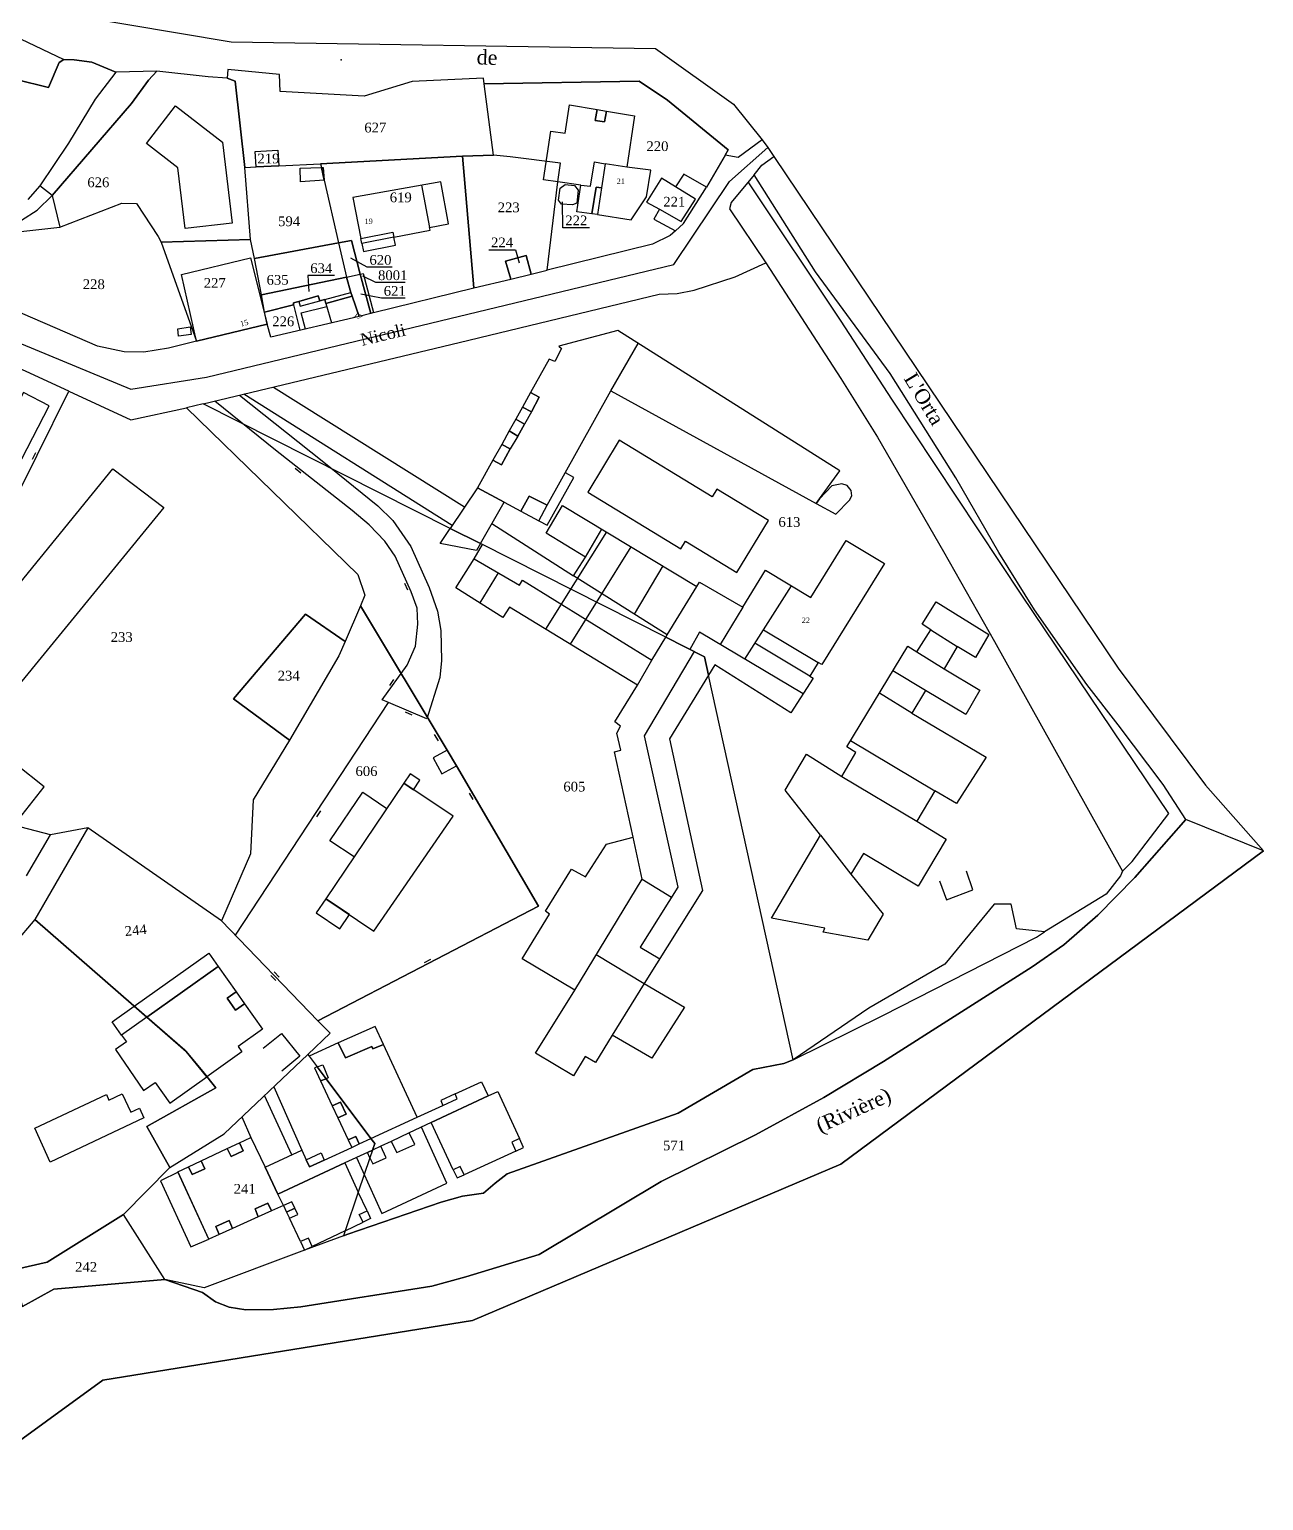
# Model space of a CAD drawing. Extents: x 1207245 to 1207999, y 6153356 to 6154119.
# Drawn here: x 1207745.1 to 1207999, y 6153552.1 to 6153854.7 of the extents above; entities that cross this region are included whole.
import ezdxf

# ---------------------------------------------------------------- set-up
doc = ezdxf.new("R2010")
doc.units = 0
doc.linetypes.add('CONTINU', pattern=[0])
doc.layers.get('0').update_dxf_attribs({"linetype": 'CONTINU'})
for name, color, linetype in [('1FLECHEFL', 7, 'CONTINU'), ('1LIEUDIT', 7, 'CONTINU'), ('1PARCELLE', 7, 'CONTINU'), ('1SECTION', 7, 'CONTINU'), ('1SUBDSECT', 7, 'CONTINU'), ('1TRONFLUV', 7, 'CONTINU'), ('1TROUPARCELLE', 7, 'CONTINU'), ('1ZONCOMM', 7, 'CONTINU'), ('3BATIDUR', 7, 'CONTINU'), ('3BATILEGER', 7, 'CONTINU'), ('3CHEMIN', 7, 'CONTINU'), ('3FISCLINE', 7, 'CONTINUOUS'), ('3FLECHEPAR', 7, 'CONTINU'), ('3MURMI', 7, 'CONTINU'), ('3MURNONMI', 7, 'CONTINU'), ('3NUMVOIE', 7, 'CONTINU'), ('3PARCELLETEX', 7, 'CONTINU'), ('3TRONFLUVTEX', 7, 'CONTINU'), ('3ZONCOMMTEX', 7, 'CONTINU')]:
    doc.layers.add(name, color=color, linetype=linetype)
doc.styles.get("Standard").update_dxf_attribs({"font": 'Times New Roman'})

# ---------------------------------------------------------------- blocks, each defined once
blk = doc.blocks.new('MURMI')
for p, q in [((-0.75, 0.5), (0.75, 0.5)), ((-0.75, -0.5), (0.75, -0.5))]:
    blk.add_line(p, q)
blk = doc.blocks.new('MURNOMI')
blk.add_line((-0.75, 0.5), (0.75, 0.5))
blk = doc.blocks.new('FLECHRU1')
blk.add_point((0, 0))

msp = doc.modelspace()

# ---------------------------------------------------------------- linework, layer by layer
at = {"layer": '1LIEUDIT'}
msp.add_lwpolyline([(1207743.24, 6153859.34), (1207786.6, 6153852.11), (1207873.92, 6153850.72), (1207889.91, 6153839.25), (1207895.86, 6153831.95), (1207896.98, 6153830.36), (1207898.25, 6153828.54), (1207969.11, 6153723.32), (1207987.05, 6153699.2), (1207999, 6153685.72), (1207912, 6153621.29), (1207836.22, 6153589.14), (1207760.18, 6153576.88), (1207726.14, 6153552.09)], dxfattribs=at)
at = {"layer": '1PARCELLE'}
for points in [[(1207742.37, 6153844.34), (1207748.98, 6153842.73), (1207751.23, 6153847.85), (1207752.18, 6153848.48), (1207754.27, 6153848.4), (1207757.93, 6153847.95), (1207757.93, 6153847.95), (1207762.89, 6153845.87), (1207758.62, 6153840.34), (1207753.14, 6153831.28), (1207747.24, 6153822.49), (1207744.76, 6153819.71)], [(1207740.15, 6153753.93), (1207753.21, 6153780.23), (1207765.92, 6153774.34), (1207777.38, 6153776.85), (1207812.68, 6153742.53), (1207814.06, 6153738.28), (1207813.17, 6153736.08), (1207810.04, 6153728.8), (1207801.86, 6153734.4), (1207787.07, 6153716.97), (1207798.56, 6153708.48), (1207791.09, 6153696.22), (1207790.56, 6153685.08), (1207784.62, 6153671.34), (1207757.12, 6153690.44), (1207749.44, 6153688.99), (1207724.42, 6153695.5)], [(1207744.49, 6153680.6), (1207749.44, 6153688.99), (1207749.44, 6153688.99), (1207724.42, 6153695.5)]]:
    msp.add_lwpolyline(points, dxfattribs=at)
for points in [[(1207772.16, 6153810.91), (1207790.54, 6153811.48), (1207789.41, 6153826.23), (1207787.42, 6153844.04), (1207785.74, 6153844.61), (1207781.89, 6153844.88), (1207771.3, 6153846.04), (1207769.61, 6153844.19), (1207766.11, 6153839.43), (1207749.76, 6153820.53), (1207751.37, 6153813.99), (1207764.11, 6153818.92), (1207767.12, 6153818.84), (1207771.55, 6153812.09), (1207772.16, 6153810.91)], [(1207840.57, 6153828.79), (1207838.67, 6153843.47), (1207838.5, 6153844.65), (1207823.84, 6153843.93), (1207813.97, 6153840.95), (1207796.7, 6153841.87), (1207796.51, 6153845.41), (1207785.94, 6153846.39), (1207785.74, 6153844.61), (1207787.42, 6153844.04), (1207789.41, 6153826.23), (1207791.76, 6153826.39), (1207791.53, 6153829.58), (1207796.21, 6153829.82), (1207796.37, 6153826.58), (1207804.98, 6153827.04), (1207834.22, 6153828.61), (1207840.57, 6153828.79)], [(1207853.78, 6153823.3), (1207854.37, 6153827.14), (1207843.98, 6153828.48), (1207840.57, 6153828.79), (1207838.67, 6153843.47), (1207870.5, 6153844.01), (1207876.38, 6153840.08), (1207888.86, 6153829.89), (1207888.25, 6153828.78), (1207884.38, 6153822.22), (1207879.72, 6153824.91), (1207878.04, 6153822.29), (1207875.14, 6153824.09), (1207872.04, 6153819.16), (1207874.71, 6153817.7), (1207873.53, 6153815.61), (1207878.03, 6153813.25), (1207876.93, 6153812.26), (1207873.28, 6153810.52), (1207851.63, 6153805.13), (1207853.78, 6153823.3)], [(1207796.37, 6153826.58), (1207791.76, 6153826.39), (1207791.53, 6153829.58), (1207796.21, 6153829.82), (1207796.37, 6153826.58)], [(1207791.4, 6153807.57), (1207790.54, 6153811.48), (1207789.41, 6153826.23), (1207791.76, 6153826.39), (1207796.37, 6153826.58), (1207804.98, 6153827.04), (1207805.15, 6153826.27), (1207805.76, 6153823.64), (1207808.7, 6153810.77), (1207791.4, 6153807.57)], [(1207804.98, 6153827.04), (1207805.15, 6153826.27), (1207805.76, 6153823.64), (1207808.7, 6153810.77), (1207811.34, 6153811.23), (1207813.16, 6153804.34), (1207813.72, 6153804.46), (1207815.91, 6153796.43), (1207836.52, 6153801.48), (1207834.22, 6153828.61), (1207804.98, 6153827.04)], [(1207851.63, 6153805.13), (1207853.78, 6153823.3), (1207854.37, 6153827.14), (1207843.98, 6153828.48), (1207840.57, 6153828.79), (1207834.22, 6153828.61), (1207836.52, 6153801.48), (1207844.13, 6153803.28), (1207843.06, 6153807.01), (1207847.28, 6153808.13), (1207848.31, 6153804.31), (1207851.63, 6153805.13)], [(1207809.69, 6153606.57), (1207801.7, 6153603.58), (1207781.03, 6153595.82), (1207772.94, 6153597.54), (1207780.69, 6153594.9), (1207783.34, 6153592.99), (1207786.19, 6153591.9), (1207789.6, 6153591.35), (1207795.33, 6153591.4), (1207800.96, 6153591.94), (1207827.9, 6153596.22), (1207834.86, 6153598.08), (1207849.93, 6153602.72), (1207875.07, 6153617.68), (1207894.5, 6153627.31), (1207908.51, 6153634.96), (1207920.81, 6153642.37), (1207951.36, 6153661.89), (1207957.91, 6153666.38), (1207964.92, 6153672.5), (1207972.48, 6153680.22), (1207983, 6153692.19), (1207978.36, 6153699.37), (1207969.1, 6153711.63), (1207962.61, 6153719.95), (1207951.88, 6153735.28), (1207944.51, 6153747.11), (1207935.7, 6153762.43), (1207922.15, 6153783.88), (1207906.79, 6153804.82), (1207894.21, 6153824.74), (1207889.43, 6153819.07), (1207889.1, 6153817.75), (1207896.59, 6153806.64), (1207912, 6153782.89), (1207919.58, 6153770.81), (1207933.14, 6153747.29), (1207943.67, 6153728.79), (1207969.94, 6153681.57), (1207969.59, 6153680.57), (1207966.6, 6153676.78), (1207953.9, 6153669.07), (1207948.19, 6153669.68), (1207947.09, 6153674.74), (1207943.54, 6153674.73), (1207933.42, 6153662.41), (1207917.79, 6153653.34), (1207902.24, 6153642.71), (1207900.33, 6153642), (1207893.94, 6153640.73), (1207878.56, 6153631.79), (1207843.38, 6153619.26), (1207840.88, 6153617.37), (1207838.53, 6153615.32), (1207834.18, 6153614.71), (1207829.79, 6153613.45), (1207810.57, 6153606.91), (1207809.69, 6153606.57)], [(1207884.38, 6153822.22), (1207879.72, 6153824.91), (1207878.04, 6153822.29), (1207875.14, 6153824.09), (1207872.04, 6153819.16), (1207874.71, 6153817.7), (1207873.53, 6153815.61), (1207878.03, 6153813.25), (1207879.64, 6153814.76), (1207884.38, 6153822.22)], [(1207853.95, 6153819.53), (1207854.25, 6153821.99), (1207855.31, 6153822.75), (1207857.25, 6153822.57), (1207857.97, 6153821.57), (1207857.68, 6153818.95), (1207856.82, 6153818.56), (1207854.58, 6153818.69), (1207853.95, 6153819.53)], [(1207736.98, 6153799.07), (1207739.5, 6153812.43), (1207740.22, 6153812.74), (1207751.37, 6153813.99), (1207764.11, 6153818.92), (1207767.12, 6153818.84), (1207771.55, 6153812.09), (1207772.16, 6153810.91), (1207779.47, 6153790.51), (1207773.71, 6153789.1), (1207768.65, 6153788.29), (1207764.56, 6153788.38), (1207759.1, 6153789.48), (1207736.98, 6153799.07)], [(1207772.16, 6153810.91), (1207779.47, 6153790.51), (1207794.01, 6153794.01), (1207793.48, 6153796.51), (1207792.8, 6153800.04), (1207791.4, 6153807.57), (1207790.54, 6153811.48), (1207772.16, 6153810.91)], [(1207792.8, 6153800.04), (1207791.4, 6153807.57), (1207808.7, 6153810.77), (1207810.31, 6153803.73), (1207792.8, 6153800.04)], [(1207808.7, 6153810.77), (1207810.31, 6153803.73), (1207813.16, 6153804.34), (1207811.34, 6153811.23), (1207808.7, 6153810.77)], [(1207848.31, 6153804.31), (1207847.28, 6153808.13), (1207843.06, 6153807.01), (1207844.13, 6153803.28), (1207848.31, 6153804.31)], [(1207896.59, 6153806.64), (1207912, 6153782.89), (1207919.58, 6153770.81), (1207933.14, 6153747.29), (1207943.67, 6153728.79), (1207969.94, 6153681.57), (1207969.59, 6153680.57), (1207966.6, 6153676.78), (1207953.9, 6153669.07), (1207948.19, 6153669.68), (1207947.09, 6153674.74), (1207943.54, 6153674.73), (1207933.42, 6153662.41), (1207917.79, 6153653.34), (1207902.24, 6153642.71), (1207884.8, 6153721.87), (1207883.96, 6153725.61), (1207876.04, 6153729.67), (1207837.86, 6153748.9), (1207831.64, 6153752.03), (1207780.85, 6153777.63), (1207833.48, 6153790.24), (1207874.62, 6153800.22), (1207878.34, 6153800.32), (1207881.86, 6153801.02), (1207890.26, 6153803.8), (1207896.59, 6153806.64)], [(1207793.48, 6153796.51), (1207792.8, 6153800.04), (1207810.31, 6153803.73), (1207811.23, 6153800.54), (1207811.49, 6153799.79), (1207806.09, 6153798.3), (1207805.83, 6153799.1), (1207804.83, 6153798.83), (1207804.49, 6153799.85), (1207800.49, 6153798.73), (1207799.4, 6153798.39), (1207799.4, 6153798.02), (1207793.48, 6153796.51)], [(1207812.9, 6153795.59), (1207811.49, 6153799.79), (1207811.23, 6153800.54), (1207810.31, 6153803.73), (1207813.16, 6153804.34), (1207815.3, 6153796.26), (1207812.9, 6153795.59)], [(1207815.3, 6153796.26), (1207813.16, 6153804.34), (1207813.72, 6153804.46), (1207815.91, 6153796.43), (1207815.3, 6153796.26)], [(1207794.01, 6153794.01), (1207793.48, 6153796.51), (1207799.4, 6153798.02), (1207799.4, 6153798.39), (1207800.49, 6153798.73), (1207804.49, 6153799.85), (1207804.83, 6153798.83), (1207805.83, 6153799.1), (1207806.09, 6153798.3), (1207811.49, 6153799.79), (1207812.9, 6153795.59), (1207794.77, 6153791.39), (1207794.01, 6153794.01)], [(1207712.57, 6153766.76), (1207740.15, 6153753.93), (1207753.21, 6153780.23), (1207744.43, 6153784.3), (1207722.69, 6153794.25), (1207716.63, 6153797.15), (1207712.57, 6153766.76)], [(1207777.38, 6153776.85), (1207812.68, 6153742.53), (1207814.06, 6153738.28), (1207813.17, 6153736.08), (1207831, 6153706.39), (1207832.95, 6153703.17), (1207849.79, 6153674.33), (1207804.42, 6153650.77), (1207806.94, 6153648.23), (1207802.39, 6153643.81), (1207802.61, 6153643.52), (1207804.28, 6153641.28), (1207806.11, 6153638.85), (1207815.36, 6153626.53), (1207816.13, 6153625.51), (1207815.68, 6153624.19), (1207815.14, 6153622.59), (1207812.74, 6153615.55), (1207810.02, 6153607.55), (1207809.69, 6153606.57), (1207810.57, 6153606.91), (1207829.79, 6153613.45), (1207834.18, 6153614.71), (1207838.53, 6153615.32), (1207840.88, 6153617.37), (1207843.38, 6153619.26), (1207878.56, 6153631.79), (1207893.94, 6153640.73), (1207900.33, 6153642), (1207902.24, 6153642.71), (1207884.8, 6153721.87), (1207883.96, 6153725.61), (1207876.04, 6153729.67), (1207837.86, 6153748.9), (1207831.64, 6153752.03), (1207780.85, 6153777.63), (1207777.38, 6153776.85)], [(1207798.56, 6153708.48), (1207791.09, 6153696.22), (1207790.56, 6153685.08), (1207784.62, 6153671.34), (1207804.42, 6153650.77), (1207849.79, 6153674.33), (1207832.95, 6153703.17), (1207831, 6153706.39), (1207813.17, 6153736.08), (1207810.04, 6153728.8), (1207808.72, 6153725.83), (1207798.56, 6153708.48)], [(1207798.56, 6153708.48), (1207787.07, 6153716.97), (1207801.86, 6153734.4), (1207810.04, 6153728.8), (1207808.72, 6153725.83), (1207798.56, 6153708.48)], [(1207784.62, 6153671.34), (1207757.12, 6153690.44), (1207746.21, 6153671.58), (1207769.23, 6153651.53), (1207777.35, 6153644.44), (1207780.73, 6153640.33), (1207783.45, 6153637.01), (1207769.26, 6153629.03), (1207773.95, 6153620.56), (1207785.13, 6153627.55), (1207802.39, 6153643.81), (1207806.94, 6153648.23), (1207804.42, 6153650.77), (1207784.62, 6153671.34)], [(1207773.95, 6153620.56), (1207769.26, 6153629.03), (1207783.45, 6153637.01), (1207780.73, 6153640.33), (1207777.35, 6153644.44), (1207769.23, 6153651.53), (1207746.21, 6153671.58), (1207733.56, 6153656.77), (1207720.84, 6153641.74), (1207712.83, 6153634.68), (1207702.34, 6153624.09), (1207720.65, 6153615.18), (1207724.72, 6153618.16), (1207742.54, 6153601.88), (1207742.45, 6153599.66), (1207748.71, 6153601.11), (1207764.47, 6153610.92), (1207773.95, 6153620.56)], [(1207809.69, 6153606.57), (1207801.7, 6153603.58), (1207781.03, 6153595.82), (1207772.94, 6153597.54), (1207764.47, 6153610.92), (1207773.95, 6153620.56), (1207785.13, 6153627.55), (1207802.39, 6153643.81), (1207802.61, 6153643.52), (1207804.28, 6153641.28), (1207806.11, 6153638.85), (1207815.36, 6153626.53), (1207816.13, 6153625.51), (1207815.68, 6153624.19), (1207815.14, 6153622.59), (1207812.74, 6153615.55), (1207810.02, 6153607.55), (1207809.69, 6153606.57)], [(1207772.94, 6153597.54), (1207764.47, 6153610.92), (1207748.71, 6153601.11), (1207742.45, 6153599.66), (1207741.41, 6153599.29), (1207743.65, 6153591.98), (1207750.08, 6153595.59), (1207772.94, 6153597.54)]]:
    msp.add_lwpolyline(points, close=True, dxfattribs=at)
at = {"layer": '1SECTION'}
msp.add_lwpolyline([(1207743.24, 6153859.34), (1207786.6, 6153852.11), (1207873.92, 6153850.72), (1207889.91, 6153839.25), (1207895.86, 6153831.95), (1207896.98, 6153830.36), (1207898.25, 6153828.54), (1207969.11, 6153723.32), (1207987.05, 6153699.2), (1207999, 6153685.72), (1207912, 6153621.29), (1207836.22, 6153589.14), (1207760.18, 6153576.88), (1207726.14, 6153552.09)], dxfattribs=at)
at = {"layer": '1SUBDSECT'}
msp.add_lwpolyline([(1207743.24, 6153859.34), (1207786.6, 6153852.11), (1207873.92, 6153850.72), (1207889.91, 6153839.25), (1207895.86, 6153831.95), (1207896.98, 6153830.36), (1207898.25, 6153828.54), (1207969.11, 6153723.32), (1207987.05, 6153699.2), (1207999, 6153685.72), (1207912, 6153621.29), (1207836.22, 6153589.14), (1207760.18, 6153576.88), (1207726.14, 6153552.09)], dxfattribs=at)
at = {"layer": '1TRONFLUV'}
for points in [[(1207743.24, 6153859.34), (1207786.6, 6153852.11), (1207873.92, 6153850.72), (1207889.91, 6153839.25), (1207895.86, 6153831.95), (1207890.93, 6153828.31), (1207888.25, 6153828.78), (1207888.25, 6153828.78), (1207888.86, 6153829.89), (1207876.38, 6153840.08), (1207870.5, 6153844.01), (1207838.67, 6153843.47), (1207838.5, 6153844.65), (1207823.84, 6153843.93), (1207813.97, 6153840.95), (1207796.7, 6153841.87), (1207796.51, 6153845.41), (1207785.94, 6153846.39), (1207785.74, 6153844.61), (1207781.89, 6153844.88), (1207771.3, 6153846.04), (1207762.89, 6153845.87), (1207757.93, 6153847.95), (1207754.27, 6153848.4), (1207752.18, 6153848.48), (1207751.23, 6153847.85), (1207748.98, 6153842.73), (1207742.37, 6153844.34)], [(1207743.48, 6153815.44), (1207746.7, 6153817.48), (1207749.76, 6153820.53), (1207766.11, 6153839.43), (1207769.61, 6153844.19), (1207771.3, 6153846.04), (1207762.89, 6153845.87), (1207758.62, 6153840.34), (1207753.14, 6153831.28), (1207747.24, 6153822.49), (1207744.76, 6153819.71)], [(1207726.14, 6153552.09), (1207760.18, 6153576.88), (1207836.22, 6153589.14), (1207912, 6153621.29), (1207999, 6153685.72), (1207983, 6153692.19), (1207972.48, 6153680.22), (1207964.92, 6153672.5), (1207957.91, 6153666.38), (1207951.36, 6153661.89), (1207920.81, 6153642.37), (1207908.51, 6153634.96), (1207894.5, 6153627.31), (1207875.07, 6153617.68), (1207849.93, 6153602.72), (1207834.86, 6153598.08), (1207827.9, 6153596.22), (1207800.96, 6153591.94), (1207795.33, 6153591.4), (1207789.6, 6153591.35), (1207786.19, 6153591.9), (1207783.34, 6153592.99), (1207780.69, 6153594.9), (1207772.94, 6153597.54), (1207750.08, 6153595.59), (1207743.65, 6153591.98)]]:
    msp.add_lwpolyline(points, dxfattribs=at)
msp.add_lwpolyline([(1207983, 6153692.19), (1207978.36, 6153699.37), (1207969.1, 6153711.63), (1207962.61, 6153719.95), (1207951.88, 6153735.28), (1207944.51, 6153747.11), (1207935.7, 6153762.43), (1207922.15, 6153783.88), (1207906.79, 6153804.82), (1207894.21, 6153824.74), (1207895.8, 6153826.75), (1207898.25, 6153828.54), (1207969.11, 6153723.32), (1207987.05, 6153699.2), (1207999, 6153685.72), (1207983, 6153692.19)], close=True, dxfattribs=at)
at = {"layer": '1TROUPARCELLE'}
msp.add_lwpolyline([(1207854.58, 6153818.69), (1207853.95, 6153819.53), (1207854.25, 6153821.99), (1207855.31, 6153822.75), (1207857.25, 6153822.57), (1207857.97, 6153821.57), (1207857.68, 6153818.95), (1207856.82, 6153818.56), (1207854.58, 6153818.69)], close=True, dxfattribs=at)
at = {"layer": '1ZONCOMM'}
msp.add_lwpolyline([(1207456.86, 6153882.47), (1207513.5, 6153901.48), (1207572.45, 6153844.69), (1207583.15, 6153836.43), (1207587.13, 6153835.23), (1207601, 6153831), (1207629.3, 6153823.58), (1207640.4, 6153820.53), (1207701.92, 6153804.83), (1207720.09, 6153799.65), (1207765.92, 6153780.65), (1207781.49, 6153783.13), (1207877.69, 6153806.3), (1207889.12, 6153823.4), (1207896.98, 6153830.36)], dxfattribs=at)
msp.add_lwpolyline([(1207456.86, 6153882.47), (1207513.5, 6153901.48), (1207572.45, 6153844.69), (1207583.15, 6153836.43), (1207587.13, 6153835.23), (1207601, 6153831), (1207629.3, 6153823.58), (1207640.4, 6153820.53), (1207701.92, 6153804.83), (1207720.09, 6153799.65), (1207765.92, 6153780.65), (1207781.49, 6153783.13), (1207877.69, 6153806.3), (1207889.12, 6153823.4), (1207896.98, 6153830.36)], dxfattribs=at)
at = {"layer": '3BATIDUR'}
for points in [[(1207769.18, 6153831.22), (1207775.17, 6153838.93), (1207784.79, 6153831.46), (1207786.79, 6153814.84), (1207777.13, 6153813.68), (1207775.62, 6153826.21), (1207769.18, 6153831.22)], [(1207856.2, 6153839.15), (1207861.89, 6153838.18), (1207861.48, 6153835.92), (1207863.39, 6153835.63), (1207863.79, 6153837.87), (1207869.58, 6153836.88), (1207868.01, 6153826.36), (1207863.56, 6153827.01), (1207862.8, 6153822.08), (1207861.68, 6153822.21), (1207860.79, 6153816.73), (1207857.7, 6153817.14), (1207858.53, 6153822.65), (1207853.78, 6153823.3), (1207850.82, 6153823.71), (1207852.33, 6153833.74), (1207855.31, 6153833.33), (1207856.2, 6153839.15)], [(1207796.37, 6153826.58), (1207791.76, 6153826.39), (1207791.53, 6153829.58), (1207796.21, 6153829.82), (1207796.37, 6153826.58)], [(1207800.78, 6153826.11), (1207805.15, 6153826.27), (1207805.76, 6153823.64), (1207800.89, 6153823.32), (1207800.78, 6153826.11)], [(1207805.76, 6153823.64), (1207805.15, 6153826.27), (1207805.53, 6153826.29), (1207805.76, 6153823.64)], [(1207820.09, 6153811.92), (1207827.53, 6153813.34), (1207827.42, 6153813.89), (1207831.31, 6153814.69), (1207829.73, 6153823.32), (1207811.65, 6153820.12), (1207813.29, 6153811.63), (1207819.87, 6153812.94), (1207820.09, 6153811.92)], [(1207854.25, 6153821.99), (1207855.31, 6153822.75), (1207857.25, 6153822.57), (1207857.97, 6153821.57), (1207857.68, 6153818.95), (1207856.82, 6153818.56), (1207854.58, 6153818.69), (1207853.95, 6153819.53), (1207854.25, 6153821.99)], [(1207794.01, 6153794.01), (1207779.47, 6153790.51), (1207776.38, 6153804.27), (1207790.59, 6153807.71), (1207794.01, 6153794.01)], [(1207811.49, 6153799.79), (1207812.9, 6153795.59), (1207794.77, 6153791.39), (1207794.01, 6153794.01), (1207793.48, 6153796.51), (1207799.4, 6153798.02), (1207799.4, 6153798.39), (1207800.49, 6153798.73), (1207800.77, 6153797.74), (1207804.83, 6153798.83), (1207805.83, 6153799.1), (1207806.09, 6153798.3), (1207811.49, 6153799.79)], [(1207805.83, 6153799.1), (1207811.23, 6153800.54), (1207811.49, 6153799.79), (1207806.09, 6153798.3), (1207805.83, 6153799.1)], [(1207778.15, 6153793.51), (1207778.34, 6153791.92), (1207775.76, 6153791.54), (1207775.62, 6153793.09), (1207778.15, 6153793.51)], [(1207840.46, 6153766.09), (1207837.3, 6153760.39), (1207842.74, 6153757.45), (1207846.19, 6153755.6), (1207847.89, 6153758.68), (1207851.62, 6153756.78), (1207864.72, 6153780.3), (1207906.96, 6153757.16), (1207907.66, 6153758.13), (1207911.83, 6153763.86), (1207866.17, 6153792.7), (1207853.98, 6153789.51), (1207854.58, 6153789.01), (1207853.17, 6153786.36), (1207852.03, 6153786.86), (1207848.21, 6153780), (1207849.97, 6153779.01), (1207848.38, 6153776.04), (1207846.53, 6153776.99), (1207845.13, 6153774.48), (1207846.95, 6153773.5), (1207845.6, 6153771.03), (1207843.79, 6153772.08), (1207842.26, 6153769.31), (1207843.99, 6153768.42), (1207842.24, 6153765.14), (1207840.46, 6153766.09)], [(1207743.53, 6153766.33), (1207749.16, 6153777.26), (1207743.86, 6153779.99), (1207738.23, 6153769.07), (1207743.53, 6153766.33)], [(1207885.56, 6153758.53), (1207866.43, 6153770.15), (1207859.94, 6153759.46), (1207879.08, 6153747.83), (1207880.04, 6153749.42), (1207890.64, 6153742.99), (1207897.12, 6153753.67), (1207886.52, 6153760.11), (1207885.56, 6153758.53)], [(1207725.52, 6153705.74), (1207727.71, 6153726.19), (1207721.89, 6153731.41), (1207712.5, 6153731.9), (1207721.39, 6153743.03), (1207735.54, 6153731.59), (1207762.27, 6153764.26), (1207772.71, 6153756.3), (1207729.02, 6153702.92), (1207725.52, 6153705.74)], [(1207884.8, 6153721.87), (1207883.96, 6153725.61), (1207876.04, 6153729.67), (1207876.32, 6153730.14), (1207857.02, 6153742.27), (1207859.47, 6153746.14), (1207851.39, 6153751.08), (1207854.75, 6153756.74), (1207882.41, 6153740.09), (1207882.95, 6153740.95), (1207891.87, 6153735.81), (1207896.55, 6153743.42), (1207905.82, 6153737.82), (1207913.13, 6153749.56), (1207921.03, 6153744.79), (1207908.09, 6153724.06), (1207907.36, 6153724.47), (1207905.62, 6153721.63), (1207906.34, 6153721.22), (1207901.74, 6153714.13), (1207886.08, 6153723.97), (1207884.8, 6153721.87)], [(1207849.23, 6153644.1), (1207857.28, 6153657.05), (1207846.43, 6153663.52), (1207852.1, 6153672.69), (1207851.26, 6153673.33), (1207856.63, 6153681.92), (1207859.46, 6153680.35), (1207863.8, 6153687.1), (1207869.33, 6153688.53), (1207865.43, 6153706.08), (1207866.77, 6153706.39), (1207865.94, 6153709.92), (1207866.71, 6153711.37), (1207865.56, 6153712.23), (1207870.17, 6153719.78), (1207843.83, 6153735.82), (1207842.47, 6153733.72), (1207832.79, 6153739.84), (1207836.57, 6153745.75), (1207845.91, 6153740.37), (1207846.55, 6153741.39), (1207873.17, 6153724.94), (1207876.04, 6153729.67), (1207883.96, 6153725.61), (1207884.8, 6153721.87), (1207876.8, 6153708.78), (1207883.58, 6153677.57), (1207871.59, 6153658.44), (1207879.84, 6153653.6), (1207873.17, 6153643.05), (1207864.97, 6153647.81), (1207861.55, 6153642.16), (1207859.41, 6153643.4), (1207857.03, 6153639.46), (1207849.23, 6153644.1)], [(1207897.73, 6153671.86), (1207907.82, 6153688.95), (1207900.54, 6153698.19), (1207904.95, 6153705.6), (1207912.25, 6153701), (1207915.12, 6153705.94), (1207913.24, 6153707.09), (1207925.8, 6153727.79), (1207927.68, 6153726.62), (1207930.57, 6153731.2), (1207928.78, 6153732.31), (1207931.63, 6153736.9), (1207942.45, 6153730.22), (1207939.73, 6153725.48), (1207935.97, 6153727.76), (1207933.26, 6153723.18), (1207940.59, 6153718.75), (1207937.74, 6153713.79), (1207929.46, 6153718.69), (1207926.6, 6153714.01), (1207941.93, 6153705.01), (1207935.83, 6153695.43), (1207931.36, 6153698.07), (1207927.63, 6153691.8), (1207933.72, 6153688.13), (1207927.94, 6153678.47), (1207916.68, 6153685.2), (1207914.11, 6153680.94), (1207920.74, 6153672.68), (1207917.61, 6153667.38), (1207908.42, 6153668.98), (1207908.72, 6153669.81), (1207897.73, 6153671.86)], [(1207806.05, 6153675.88), (1207815.95, 6153669.19), (1207832.24, 6153692.83), (1207822.11, 6153699.61), (1207806.05, 6153675.88)], [(1207769.23, 6153651.53), (1207783.92, 6153661.93), (1207787.63, 6153656.7), (1207785.76, 6153655.41), (1207787.5, 6153652.94), (1207789.33, 6153654.28), (1207793.06, 6153649.04), (1207788.02, 6153645.48), (1207788.81, 6153644.38), (1207781.59, 6153639.27), (1207777.35, 6153644.44), (1207769.23, 6153651.53)], [(1207769.23, 6153651.53), (1207764.04, 6153647.84), (1207765.05, 6153646.42), (1207762.81, 6153644.89), (1207768.59, 6153636.46), (1207770.96, 6153638.08), (1207773.96, 6153633.85), (1207781.59, 6153639.27), (1207777.35, 6153644.44), (1207777.05, 6153644.71), (1207769.23, 6153651.53)], [(1207817.92, 6153645.91), (1207815.75, 6153645.02), (1207815.55, 6153645.49), (1207810.13, 6153643.18), (1207808.62, 6153646.22), (1207802.61, 6153643.52), (1207804.28, 6153641.28), (1207805.44, 6153641.73), (1207806.53, 6153639), (1207806.11, 6153638.85), (1207815.36, 6153626.53), (1207824.89, 6153630.91), (1207817.92, 6153645.91)], [(1207808.53, 6153630.83), (1207810.67, 6153626.26), (1207812.23, 6153626.95), (1207812.96, 6153625.44), (1207815.36, 6153626.53), (1207806.11, 6153638.85), (1207804.98, 6153638.44), (1207807.39, 6153633.27), (1207809.07, 6153634.03), (1207810.26, 6153631.58), (1207808.53, 6153630.83)], [(1207749.37, 6153621.72), (1207746.18, 6153628.7), (1207760.93, 6153635.58), (1207761.43, 6153634.47), (1207764.2, 6153635.74), (1207765.93, 6153631.96), (1207767.73, 6153632.78), (1207768.64, 6153630.8), (1207749.37, 6153621.72)], [(1207832.27, 6153620.14), (1207827.75, 6153629.84), (1207839.48, 6153635.32), (1207841.45, 6153636.24), (1207845.91, 6153626.54), (1207844.31, 6153625.82), (1207845.14, 6153623.96), (1207834.54, 6153619.11), (1207833.7, 6153620.78), (1207832.27, 6153620.14)], [(1207832.67, 6153635.72), (1207829.74, 6153634.38), (1207830.14, 6153633.33), (1207833.12, 6153634.69), (1207832.67, 6153635.72)], [(1207799.69, 6153612.25), (1207799.09, 6153613.53), (1207797.38, 6153612.76), (1207794.91, 6153611.65), (1207794.12, 6153613.25), (1207791.54, 6153612.11), (1207792.17, 6153610.42), (1207786.9, 6153608.05), (1207786.21, 6153609.66), (1207783.45, 6153608.46), (1207784.13, 6153606.8), (1207782.01, 6153605.84), (1207775.64, 6153619.68), (1207777.8, 6153620.7), (1207778.57, 6153619.13), (1207781.18, 6153620.33), (1207780.42, 6153621.94), (1207785.79, 6153624.49), (1207786.58, 6153622.88), (1207789.09, 6153624.02), (1207788.28, 6153625.67), (1207790.65, 6153626.79), (1207793.58, 6153620.67), (1207796.22, 6153615.09), (1207809.97, 6153621.52), (1207812.74, 6153615.55), (1207810.02, 6153607.55), (1207803.24, 6153604.32), (1207802.49, 6153606.08), (1207800.86, 6153605.37), (1207798.6, 6153610.15), (1207800.3, 6153610.93), (1207799.69, 6153612.25)], [(1207823.22, 6153627.72), (1207819.48, 6153625.97), (1207820.67, 6153623.69), (1207824.36, 6153625.3), (1207823.22, 6153627.72)], [(1207805.72, 6153622.11), (1207802.69, 6153620.72), (1207802.02, 6153622.2), (1207805.09, 6153623.62), (1207805.72, 6153622.11)], [(1207814.62, 6153623.69), (1207815.68, 6153624.19), (1207815.14, 6153622.59), (1207814.62, 6153623.69)], [(1207817.4, 6153624.99), (1207815.68, 6153624.19), (1207815.14, 6153622.59), (1207815.72, 6153621.37), (1207818.45, 6153622.61), (1207817.4, 6153624.99)], [(1207813.74, 6153609.33), (1207812.95, 6153610.93), (1207814.55, 6153611.67), (1207812.74, 6153615.55), (1207810.02, 6153607.55), (1207813.74, 6153609.33)]]:
    msp.add_lwpolyline(points, close=True, dxfattribs=at)
msp.add_lwpolyline([(1207742.83, 6153692.17), (1207748.13, 6153698.87), (1207742.4, 6153703.41)], dxfattribs=at)
at = {"layer": '3BATILEGER'}
for points in [[(1207861.89, 6153838.18), (1207863.79, 6153837.87), (1207863.39, 6153835.63), (1207861.48, 6153835.92), (1207861.89, 6153838.18)], [(1207862.8, 6153822.08), (1207861.94, 6153816.56), (1207860.79, 6153816.73), (1207861.68, 6153822.21), (1207862.8, 6153822.08)], [(1207820.09, 6153811.92), (1207813.48, 6153810.65), (1207813.29, 6153811.63), (1207819.87, 6153812.94), (1207820.09, 6153811.92)], [(1207848.21, 6153780), (1207846.53, 6153776.99), (1207848.38, 6153776.04), (1207849.97, 6153779.01), (1207848.21, 6153780)], [(1207845.13, 6153774.48), (1207843.79, 6153772.08), (1207845.6, 6153771.03), (1207846.95, 6153773.5), (1207845.13, 6153774.48)], [(1207842.26, 6153769.31), (1207840.46, 6153766.09), (1207842.24, 6153765.14), (1207843.99, 6153768.42), (1207842.26, 6153769.31)], [(1207842.74, 6153757.45), (1207837.3, 6153760.39), (1207831.64, 6153752.03), (1207837.86, 6153748.9), (1207842.74, 6153757.45)], [(1207906.96, 6153757.16), (1207911.01, 6153754.94), (1207913.8, 6153757.84), (1207914.32, 6153758.72), (1207914.15, 6153759.83), (1207913.34, 6153760.86), (1207912.26, 6153761.22), (1207910.19, 6153760.82), (1207907.66, 6153758.13), (1207906.96, 6153757.16)], [(1207846.19, 6153755.6), (1207849.86, 6153753.61), (1207851.62, 6153756.78), (1207847.89, 6153758.68), (1207846.19, 6153755.6)], [(1207829.57, 6153748.95), (1207831.64, 6153752.03), (1207837.86, 6153748.9), (1207837.08, 6153747.52), (1207829.57, 6153748.95)], [(1207824.08, 6153698.29), (1207825.4, 6153700.24), (1207823.44, 6153701.57), (1207822.11, 6153699.61), (1207824.08, 6153698.29)], [(1207808.94, 6153669.69), (1207810.91, 6153672.6), (1207806.05, 6153675.88), (1207804.08, 6153672.98), (1207808.94, 6153669.69)], [(1207766.66, 6153653.77), (1207782, 6153664.65), (1207783.92, 6153661.93), (1207769.23, 6153651.53), (1207766.66, 6153653.77)], [(1207787.63, 6153656.7), (1207789.33, 6153654.28), (1207787.5, 6153652.94), (1207785.76, 6153655.41), (1207787.63, 6153656.7)], [(1207764.04, 6153647.84), (1207762.12, 6153650.54), (1207766.66, 6153653.77), (1207769.23, 6153651.53), (1207764.04, 6153647.84)], [(1207817.92, 6153645.91), (1207816.19, 6153649.62), (1207808.62, 6153646.22), (1207810.13, 6153643.18), (1207815.55, 6153645.49), (1207815.75, 6153645.02), (1207817.92, 6153645.91)], [(1207806.11, 6153638.85), (1207804.28, 6153641.28), (1207805.44, 6153641.73), (1207806.53, 6153639), (1207806.11, 6153638.85)], [(1207803.74, 6153641.08), (1207804.98, 6153638.44), (1207806.11, 6153638.85), (1207804.28, 6153641.28), (1207803.74, 6153641.08)], [(1207832.67, 6153635.72), (1207838.1, 6153638.19), (1207839.48, 6153635.32), (1207827.75, 6153629.84), (1207823.22, 6153627.72), (1207819.48, 6153625.97), (1207817.4, 6153624.99), (1207815.68, 6153624.19), (1207816.13, 6153625.51), (1207815.36, 6153626.53), (1207824.89, 6153630.91), (1207830.14, 6153633.33), (1207833.12, 6153634.69), (1207832.67, 6153635.72)], [(1207807.39, 6153633.27), (1207808.53, 6153630.83), (1207810.26, 6153631.58), (1207809.07, 6153634.03), (1207807.39, 6153633.27)], [(1207802.02, 6153622.2), (1207802.69, 6153620.72), (1207805.72, 6153622.11), (1207811.39, 6153624.71), (1207812.96, 6153625.44), (1207815.36, 6153626.53), (1207816.13, 6153625.51), (1207815.68, 6153624.19), (1207814.62, 6153623.69), (1207809.97, 6153621.52), (1207796.22, 6153615.09), (1207793.58, 6153620.67), (1207801.16, 6153624.15), (1207802.02, 6153622.2)], [(1207810.67, 6153626.26), (1207811.39, 6153624.71), (1207812.96, 6153625.44), (1207812.23, 6153626.95), (1207810.67, 6153626.26)], [(1207845.14, 6153623.96), (1207846.75, 6153624.69), (1207845.91, 6153626.54), (1207844.31, 6153625.82), (1207845.14, 6153623.96)], [(1207785.79, 6153624.49), (1207788.28, 6153625.67), (1207789.09, 6153624.02), (1207786.58, 6153622.88), (1207785.79, 6153624.49)], [(1207777.8, 6153620.7), (1207780.42, 6153621.94), (1207781.18, 6153620.33), (1207778.57, 6153619.13), (1207777.8, 6153620.7)], [(1207832.27, 6153620.14), (1207833.06, 6153618.45), (1207834.54, 6153619.11), (1207833.7, 6153620.78), (1207832.27, 6153620.14)], [(1207775.66, 6153619.6), (1207772.03, 6153617.88), (1207778.32, 6153604.27), (1207782.01, 6153605.84), (1207775.66, 6153619.6)], [(1207794.91, 6153611.65), (1207792.17, 6153610.42), (1207791.54, 6153612.11), (1207794.12, 6153613.25), (1207794.91, 6153611.65)], [(1207799.69, 6153612.25), (1207799.09, 6153613.53), (1207797.38, 6153612.76), (1207798, 6153611.44), (1207799.69, 6153612.25)], [(1207799.69, 6153612.25), (1207798, 6153611.44), (1207798.6, 6153610.15), (1207800.3, 6153610.93), (1207799.69, 6153612.25)], [(1207814.55, 6153611.67), (1207815.29, 6153610.07), (1207813.74, 6153609.33), (1207812.95, 6153610.93), (1207814.55, 6153611.67)], [(1207786.9, 6153608.05), (1207784.13, 6153606.8), (1207783.45, 6153608.46), (1207786.21, 6153609.66), (1207786.9, 6153608.05)], [(1207800.86, 6153605.37), (1207801.7, 6153603.58), (1207803.24, 6153604.32), (1207802.49, 6153606.08), (1207800.86, 6153605.37)]]:
    msp.add_lwpolyline(points, close=True, dxfattribs=at)
at = {"layer": '3CHEMIN'}
for points in [[(1207795.29, 6153781.09), (1207834.63, 6153756.44)], [(1207787.49, 6153668.36), (1207818.98, 6153716.22), (1207817.64, 6153716.75), (1207822.83, 6153723.91), (1207824.51, 6153727.83), (1207825, 6153732.33), (1207824.84, 6153735.62), (1207823.65, 6153739), (1207820.32, 6153746.32), (1207818.19, 6153749.43), (1207814.98, 6153752.79), (1207811.51, 6153755.74), (1207795.74, 6153768.13), (1207783.22, 6153778.2)], [(1207788.33, 6153779.42), (1207805.33, 6153765.94), (1207816.76, 6153756.68), (1207819.83, 6153753.66), (1207823.57, 6153748.34), (1207827.36, 6153739.91), (1207829.01, 6153735.01), (1207829.76, 6153731.01), (1207829.88, 6153724.89), (1207829.54, 6153721.34), (1207826.88, 6153712.88), (1207818.98, 6153716.22)], [(1207832.05, 6153752.62), (1207789.2, 6153779.63)], [(1207799.07, 6153623.19), (1207793.48, 6153635.42)], [(1207795.34, 6153637.17), (1207801.16, 6153624.15)], [(1207788.77, 6153630.98), (1207790.65, 6153626.79)], [(1207812.41, 6153622.66), (1207817.6, 6153611.11), (1207830.98, 6153617.35), (1207825.78, 6153628.92)]]:
    msp.add_lwpolyline(points, dxfattribs=at)
at = {"layer": '3FISCLINE'}
for points in [[(1207685.76, 6153884.35), (1207711.37, 6153869.73), (1207738.72, 6153854.83), (1207752.18, 6153848.48)], [(1207858.53, 6153822.65), (1207860.53, 6153822.4), (1207861.36, 6153827.39), (1207863.56, 6153827.01)], [(1207861.94, 6153816.56), (1207868.92, 6153815.5), (1207872.03, 6153820.22), (1207872.91, 6153825.68), (1207868.01, 6153826.36)], [(1207969.94, 6153681.57), (1207971.94, 6153683.52), (1207979.52, 6153693.37), (1207949.25, 6153738.33), (1207922.53, 6153778.58), (1207912.1, 6153794.63), (1207892.98, 6153823.28)], [(1207749.76, 6153820.53), (1207747.24, 6153822.49)], [(1207825.78, 6153822.62), (1207827.42, 6153813.89)], [(1207874.71, 6153817.7), (1207879.2, 6153815.14), (1207882.1, 6153819.76), (1207878.04, 6153822.29)], [(1207813.48, 6153810.65), (1207813.84, 6153808.99), (1207820.41, 6153810.26), (1207820.09, 6153811.92)], [(1207799.4, 6153798.02), (1207800.74, 6153792.77)], [(1207801.87, 6153793.04), (1207801, 6153796.39), (1207806.28, 6153797.67)], [(1207806.09, 6153798.3), (1207807.24, 6153794.28)], [(1207864.72, 6153780.3), (1207870.32, 6153790.07)], [(1207848.38, 6153776.04), (1207846.95, 6153773.5)], [(1207845.6, 6153771.03), (1207843.99, 6153768.42)], [(1207849.86, 6153753.61), (1207851.61, 6153752.7), (1207857.07, 6153762.51), (1207855.36, 6153763.47)], [(1207840.22, 6153753.04), (1207857.02, 6153742.27)], [(1207863.79, 6153751.31), (1207851.25, 6153731.31)], [(1207859.47, 6153746.14), (1207862.84, 6153751.88)], [(1207836.57, 6153745.75), (1207838.27, 6153748.69)], [(1207868.84, 6153748.26), (1207856.33, 6153728.21)], [(1207875.43, 6153744.3), (1207869.52, 6153734.41)], [(1207841.51, 6153742.91), (1207837.73, 6153736.71)], [(1207876.32, 6153730.14), (1207882.41, 6153740.09)], [(1207892.25, 6153725.14), (1207901.85, 6153740.22)], [(1207891.87, 6153735.81), (1207887.18, 6153728.15)], [(1207904.26, 6153718), (1207882.96, 6153730.66), (1207880.97, 6153727.14)], [(1207896.1, 6153731.17), (1207907.36, 6153724.47)], [(1207930.57, 6153731.2), (1207935.97, 6153727.76)], [(1207881.84, 6153726.7), (1207871.56, 6153709.34), (1207878.48, 6153678.25), (1207870.75, 6153665.92), (1207874.77, 6153663.51)], [(1207905.62, 6153721.63), (1207894.35, 6153728.44)], [(1207927.68, 6153726.62), (1207933.26, 6153723.18)], [(1207870.17, 6153719.78), (1207873.17, 6153724.94)], [(1207929.46, 6153718.69), (1207922.73, 6153722.73)], [(1207926.6, 6153714.01), (1207919.95, 6153718.16)], [(1207914.04, 6153708.43), (1207931.36, 6153698.07)], [(1207831, 6153706.39), (1207828.16, 6153704.84), (1207829.96, 6153701.58), (1207832.95, 6153703.17)], [(1207912.25, 6153701), (1207927.63, 6153691.8)], [(1207811.88, 6153684.48), (1207806.87, 6153687.76), (1207813.66, 6153697.78), (1207818.59, 6153694.41)], [(1207857.28, 6153657.05), (1207871.13, 6153679.89), (1207869.33, 6153688.53)], [(1207907.82, 6153688.95), (1207914.11, 6153680.94)], [(1207932.3, 6153679.58), (1207933.78, 6153675.61), (1207939.21, 6153677.72), (1207937.86, 6153681.57)], [(1207871.13, 6153679.89), (1207877.19, 6153676.18)], [(1207902.24, 6153642.71), (1207920.64, 6153651.82), (1207952.31, 6153667.98), (1207953.9, 6153669.07)], [(1207861.72, 6153664.37), (1207871.59, 6153658.44), (1207864.97, 6153647.81)], [(1207793.18, 6153645.14), (1207796.95, 6153648.14), (1207800.72, 6153643.52), (1207796.99, 6153640.41)], [(1207797.38, 6153612.76), (1207796.22, 6153615.09)]]:
    msp.add_lwpolyline(points, dxfattribs=at)
at = {"layer": '3FLECHEPAR'}
for points in [[(1207860.33, 6153813.87), (1207854.86, 6153813.88), (1207854.77, 6153819.18)], [(1207839.6, 6153809.35), (1207845.06, 6153809.34), (1207845.86, 6153806.64)], [(1207819.75, 6153805.74), (1207814.58, 6153805.75), (1207811.22, 6153807.64)], [(1207807.86, 6153804.04), (1207802.39, 6153804.05), (1207802.58, 6153800.78)], [(1207822.38, 6153802.59), (1207816.34, 6153802.6), (1207813.71, 6153803.9)], [(1207822.41, 6153799.37), (1207817.52, 6153799.38), (1207813.25, 6153800.18)]]:
    msp.add_lwpolyline(points, dxfattribs=at)

# ---------------------------------------------------------------- block references
at = {"layer": '1FLECHEFL', "rotation": 0.9}
msp.add_blockref('FLECHRU1', (1207809.2, 6153848.37), dxfattribs=at)
at = {"layer": '3MURMI', "rotation": 314}
msp.add_blockref('MURMI', (1207795.62, 6153659.92), dxfattribs=at)
at = {"layer": '3MURNONMI'}
for p, rotation in [((1207746.52, 6153766.73), 63.7), ((1207800.66, 6153764.26), 141.8), ((1207823.11, 6153740.21), 114.5), ((1207820.05, 6153720.07), 54.2), ((1207823.32, 6153714.39), 157.1), ((1207829.27, 6153709.25), 121), ((1207836.44, 6153697.21), 120.4), ((1207804.11, 6153693.62), 236.8), ((1207827.26, 6153662.63), 27.6)]:
    msp.add_blockref('MURNOMI', p, dxfattribs=dict(at, rotation=rotation))

# ---------------------------------------------------------------- texts
at = {"layer": '3NUMVOIE'}
for s, p in [('21', (1207865.91, 6153822.89)), ('19', (1207814.04, 6153814.66)), ('22', (1207903.99, 6153732.59))]:
    msp.add_text(s, height=1.1, dxfattribs=at).set_placement(p)
for s, rotation, p in [('17', 323.3, (1207811.67, 6153795.77)), ('15', 15.5, (1207788.62, 6153793.52))]:
    msp.add_text(s, height=1.1, rotation=rotation, dxfattribs=at).set_placement(p)
at = {"layer": '3PARCELLETEX'}
for s, p in [('627', (1207813.98, 6153833.47)), ('219', (1207792, 6153827.11)), ('220', (1207872.03, 6153829.64)), ('626', (1207757, 6153822.21)), ('619', (1207819.22, 6153819.11)), ('221', (1207875.49, 6153818.22)), ('223', (1207841.43, 6153817.06)), ('594', (1207796.25, 6153814.2)), ('222', (1207855.33, 6153814.38)), ('224', (1207840.06, 6153809.85)), ('620', (1207815.04, 6153806.25)), ('634', (1207802.86, 6153804.55)), ('8001', (1207816.81, 6153803.1)), ('228', (1207756.07, 6153801.25)), ('227', (1207780.96, 6153801.51)), ('635', (1207793.88, 6153802.15)), ('621', (1207817.98, 6153799.88)), ('226', (1207795.04, 6153793.62)), ('613', (1207899.18, 6153752.35)), ('233', (1207761.81, 6153728.69)), ('234', (1207796.17, 6153720.75)), ('606', (1207812.17, 6153701.11)), ('605', (1207854.93, 6153697.93)), ('571', (1207875.44, 6153624.13)), ('241', (1207787.11, 6153615.21)), ('242', (1207754.5, 6153599.14))]:
    msp.add_text(s, height=2, dxfattribs=at).set_placement(p)
msp.add_text('244', height=2, rotation=5.7, dxfattribs=at).set_placement((1207764.8, 6153668.19))
at = {"layer": '3TRONFLUVTEX'}
for s, rotation, p in [('de', 358.2, (1207837.06, 6153847.48)), ("L'Orta", 301.3, (1207924.88, 6153782.86)), ('(Rivière)', 24.3, (1207907.78, 6153627.66))]:
    msp.add_text(s, height=3, rotation=rotation, dxfattribs=at).set_placement(p)
at = {"layer": '3ZONCOMMTEX'}
msp.add_text('Nicoli', height=2.5, rotation=13.5, dxfattribs=at).set_placement((1207813.52, 6153789.55))
msp.add_text('Nicoli', height=2.5, rotation=13.5, dxfattribs=at).set_placement((1207813.52, 6153789.55))

doc.saveas('drawing.dxf')
